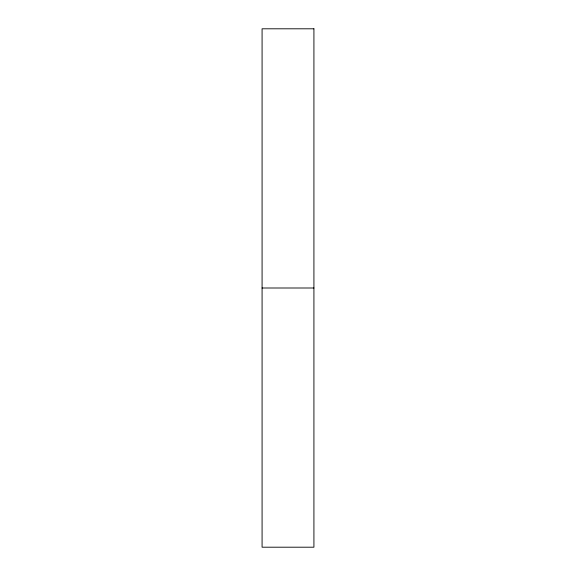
<?xml version="1.0" encoding="UTF-8"?>
<svg xmlns="http://www.w3.org/2000/svg" width="576" height="576" viewBox="0 0 576 576"><rect width="100%" height="100%" fill="white"/><g stroke="black" fill="none" stroke-linecap="round" stroke-linejoin="round"><path stroke-width="0.86" d="M262.08 288L313.92 288M313.92 28.8L262.08 28.8L262.08 547.2L313.92 547.2L313.92 28.8"/></g></svg>
